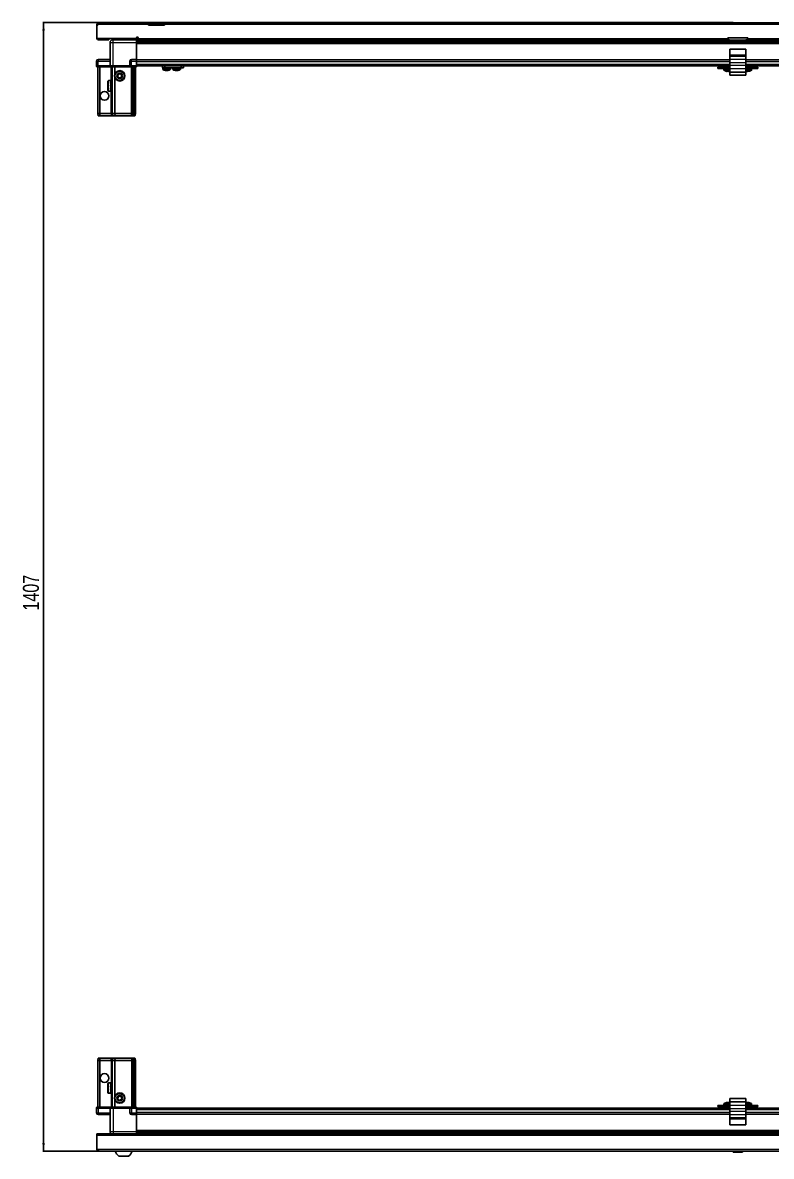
# Model space of a CAD drawing. Header units: millimetres. Extents: x 1132 to 6444, y -537 to 1934.
# Drawn here: x 1220 to 2154, y -537 to 877 of the extents above; entities that cross this region are included whole.
import ezdxf

# ---------------------------------------------------------------- set-up
doc = ezdxf.new("R2010")
doc.units = ezdxf.units.MM
doc.layers.add('FORMAT', color=7, linetype='Continuous')
doc.styles.add('SLDTEXTSTYLE0', font='TXT', dxfattribs={"width": 0.75})
doc.dimstyles.new('SLDDIMSTYLE0', dxfattribs={"dimtxt": 20, "dimasz": 10, "dimexe": 0, "dimexo": 0.0625, "dimgap": 5, "dimtad": 2, "dimdec": 1, "dimrnd": 1e-09, "dimzin": 12, "dimdsep": 46, "dimtxsty": 'SLDTEXTSTYLE0', "dimsah": 1, "dimcen": 0.09, "dimadec": 0, "dimazin": 3, "dimtfac": 1, "dimtofl": 0, "dimtmove": 0, "dimatfit": 3, "dimfxl": 0, "dimfrac": 2, "dimtolj": 1, "dimtzin": 12, "dimarcsym": 0})

# ---------------------------------------------------------------- blocks, each defined once
blk = doc.blocks.new('_D_9')
at = {"layer": 'FORMAT'}
for p, q in [((2106.7, 877), (1245.5, 877)), ((1246.5, 877), (1246.5, -530)), ((1315.1, -530), (1245.5, -530))]:
    blk.add_line(p, q, dxfattribs=at)
for points in [[(1246.5, 877), (1244.9, 867), (1248, 867)], [(1246.5, -530), (1248, -520), (1244.9, -520)]]:
    blk.add_solid(points, dxfattribs=at)
at = {"layer": 'FORMAT', "insert": (1220.7, 143.9), "char_height": 20, "attachment_point": 1, "rotation": 90, "style": 'SLDTEXTSTYLE0'}
blk.add_mtext('1407', dxfattribs=at)

msp = doc.modelspace()

# ---------------------------------------------------------------- linework, layer by layer
at = {"color": 7, "linetype": 'Continuous', "lineweight": 25}
for p, q in [((1314.59, 876.68), (1377.49, 876.68)), ((1377.49, 874.58), (1377.49, 876.68)), ((1377.49, 876.68), (1387.49, 876.68)), ((1387.49, 876.68), (1397.49, 876.68)), ((1397.49, 876.68), (1397.49, 874.58)), ((1397.49, 876.68), (2827.49, 876.68)), ((2106.7, 876.98), (2106.7, 876.68)), ((2106.7, 876.98), (2118.27, 876.98)), ((2118.27, 876.68), (2118.27, 876.98)), ((1313.99, 874.58), (1312.99, 874.58)), ((1312.99, 874.58), (1312.99, 873.68)), ((1312.99, 873.68), (1312.99, 857.18)), ((1313.99, 873.68), (1312.99, 873.68)), ((1313.99, 874.58), (1313.99, 873.68)), ((1387.49, 875.18), (1377.49, 875.18)), ((1377.49, 873.68), (1377.49, 874.58)), ((1397.49, 873.68), (1377.49, 873.68)), ((1397.49, 875.18), (1387.49, 875.18)), ((1397.49, 873.68), (1397.49, 874.58)), ((1312.99, 857.18), (1362.49, 857.18)), ((1315.09, 855.68), (1325.99, 855.68)), ((1327.99, 855.68), (1325.99, 855.68)), ((1327.99, 857.18), (1327.99, 855.68)), ((1329.49, 823.18), (1329.49, 852.18)), ((1333.24, 857.18), (1333.24, 855.68)), ((1362.49, 855.68), (1333.49, 855.68)), ((1359.74, 855.68), (1359.74, 857.18)), ((1362.49, 857.18), (1362.49, 858.03)), ((1362.49, 857.18), (1362.49, 855.68)), ((1362.49, 855.03), (1386.37, 855.03)), ((2862.49, 853.24), (1362.49, 853.24)), ((2862.49, 853.2), (1362.49, 853.2)), ((1362.49, 852.18), (1362.49, 831.18)), ((1364.49, 858.03), (1364.49, 857.28)), ((1364.49, 855.18), (1364.49, 857.28)), ((1364.49, 855.18), (2099.99, 855.18)), ((1380.99, 855.18), (1380.99, 855.03)), ((1381.15, 855.18), (1381.15, 855.03)), ((1381.36, 855.18), (1381.36, 855.03)), ((1381.91, 855.18), (1381.91, 855.03)), ((1382.32, 855.18), (1382.32, 855.03)), ((1383.21, 855.18), (1383.21, 855.03)), ((1383.79, 855.18), (1383.79, 855.03)), ((1384.93, 855.18), (1384.93, 855.03)), ((1385.63, 855.18), (1385.63, 855.03)), ((1386.37, 855.03), (1386.91, 855.03)), ((1386.91, 855.18), (1386.91, 855.03)), ((1386.91, 855.03), (1387.64, 855.03)), ((1386.91, 855.03), (1386.91, 855.03)), ((1387.09, 855.18), (1387.09, 855.03)), ((1387.59, 855.18), (1387.59, 855.03)), ((1387.64, 855.18), (1387.64, 855.03)), ((1387.64, 855.03), (1388.61, 855.03)), ((1387.64, 855.03), (1387.64, 855.03)), ((1388.61, 855.03), (2836.37, 855.03)), ((1388.93, 855.18), (1388.93, 855.03)), ((1388.95, 855.18), (1388.95, 855.03)), ((1389.64, 855.18), (1389.64, 855.03)), ((1390.82, 855.18), (1390.82, 855.03)), ((1391.43, 855.18), (1391.43, 855.03)), ((1392.38, 855.18), (1392.38, 855.03)), ((1392.84, 855.18), (1392.84, 855.03)), ((1393.47, 855.18), (1393.47, 855.03)), ((1393.72, 855.18), (1393.72, 855.03)), ((1393.96, 855.18), (1393.96, 855.03)), ((1393.99, 855.18), (1393.99, 855.03)), ((2124.99, 858.18), (2099.99, 858.18)), ((2099.99, 858.18), (2099.99, 857.28)), ((2099.99, 857.28), (2099.99, 855.18)), ((2121.99, 855.18), (2102.99, 855.18)), ((2124.99, 857.28), (2124.99, 858.18)), ((2124.99, 855.18), (2124.99, 857.28)), ((2124.99, 855.18), (2860.49, 855.18)), ((2122.49, 844.13), (2102.49, 844.13)), ((2102.49, 844.13), (2102.49, 836.4)), ((2102.49, 836.4), (2102.49, 834.96)), ((2102.49, 834.96), (2102.49, 831.19)), ((2122.49, 844.13), (2122.49, 836.4)), ((2122.49, 836.4), (2122.49, 834.96)), ((2122.49, 834.96), (2122.49, 831.19)), ((1312.49, 823.18), (1312.49, 829.18)), ((1312.49, 823.18), (1312.49, 822.85)), ((1314.49, 823.18), (1312.49, 823.18)), ((1312.49, 823.18), (1312.49, 822.85)), ((1312.49, 823.18), (1312.49, 823.18)), ((1312.49, 822.85), (1312.99, 821.98)), ((1312.49, 822.85), (1312.99, 821.98)), ((1312.99, 821.98), (1314.49, 821.98)), ((1313.99, 763.68), (1313.99, 821.98)), ((1329.49, 831.18), (1314.49, 831.18)), ((1314.49, 823.18), (1329.29, 823.18)), ((1329.29, 821.98), (1314.49, 821.98)), ((1316.49, 763.68), (1316.49, 821.98)), ((1329.29, 823.18), (1329.49, 823.18)), ((1329.49, 821.98), (1329.29, 821.98)), ((1329.49, 823.18), (1329.49, 821.98)), ((1329.49, 823.18), (1333.49, 823.18)), ((1333.49, 821.98), (1329.49, 821.98)), ((1331.99, 763.68), (1331.99, 821.98)), ((1333.49, 823.18), (1353.79, 823.18)), ((1353.79, 821.98), (1333.49, 821.98)), ((1335.49, 813.18), (1335.49, 821.98)), ((1353.79, 823.18), (1353.99, 823.18)), ((1353.99, 821.98), (1353.79, 821.98)), ((1353.99, 823.18), (1353.99, 829.18)), ((1353.99, 823.18), (1353.99, 821.98)), ((1355.99, 823.18), (1353.99, 823.18)), ((1353.99, 823.18), (1355.99, 823.18)), ((1353.99, 821.98), (1354.67, 821.98)), ((1362.49, 821.98), (1354.67, 821.98)), ((1362.49, 831.18), (1355.99, 831.18)), ((1355.99, 823.18), (1362.49, 823.18)), ((1355.99, 822.85), (1362.49, 822.85)), ((1356.99, 763.68), (1356.99, 821.98)), ((1357.99, 763.68), (1357.99, 821.98)), ((1359.49, 763.68), (1359.49, 821.98)), ((1360.99, 763.68), (1360.99, 821.98)), ((1362.49, 829.18), (1362.49, 831.18)), ((1362.49, 830.53), (2102.49, 830.53)), ((1362.49, 823.18), (1362.49, 829.18)), ((1362.49, 823.33), (2102.49, 823.33)), ((1362.49, 823.18), (1362.49, 822.85)), ((1362.49, 822.85), (1362.49, 821.98)), ((1394.94, 820.83), (1394.94, 823.33)), ((1397.94, 820.83), (1394.94, 820.83)), ((1395.29, 820.83), (1395.29, 818.92)), ((1397.94, 823.33), (1397.94, 820.83)), ((1418.14, 820.83), (1397.94, 820.83)), ((1404.79, 818.92), (1404.79, 820.83)), ((1407.74, 820.83), (1407.74, 818.92)), ((1407.79, 820.83), (1407.79, 818.92)), ((1417.29, 818.92), (1417.29, 820.83)), ((1418.14, 820.83), (1418.14, 823.33)), ((1421.14, 820.83), (1418.14, 820.83)), ((1421.14, 823.33), (1421.14, 820.83)), ((2087.49, 819.83), (2087.49, 821.33)), ((2087.49, 821.33), (2089.49, 821.33)), ((2089.49, 821.33), (2089.49, 819.83)), ((2089.49, 821.33), (2100.74, 821.33)), ((2097.49, 823.33), (2097.49, 821.33)), ((2100.74, 819.83), (2100.74, 821.33)), ((2100.74, 821.33), (2102.49, 821.33)), ((2102.49, 831.19), (2102.49, 826.86)), ((2102.49, 826.86), (2102.49, 823.64)), ((2102.49, 823.64), (2102.49, 819.31)), ((2122.49, 831.19), (2122.49, 826.86)), ((2122.49, 830.53), (2862.49, 830.53)), ((2122.49, 826.86), (2122.49, 823.64)), ((2122.49, 823.64), (2122.49, 819.31)), ((2122.49, 823.33), (2862.49, 823.33)), ((2122.49, 821.33), (2124.24, 821.33)), ((2124.24, 821.33), (2124.24, 819.83)), ((2124.24, 821.33), (2135.49, 821.33)), ((2127.49, 821.33), (2127.49, 823.33)), ((2135.49, 819.83), (2135.49, 821.33)), ((2135.49, 821.33), (2137.49, 821.33)), ((2137.49, 821.33), (2137.49, 819.83)), ((1335.49, 763.68), (1335.49, 808.18)), ((2089.49, 819.83), (2087.49, 819.83)), ((2089.49, 819.83), (2100.74, 819.83)), ((2095.24, 819.83), (2095.24, 817.92)), ((2102.49, 819.83), (2100.74, 819.83)), ((2102.49, 819.31), (2102.49, 815.33)), ((2122.49, 815.33), (2102.49, 815.33)), ((2102.49, 815.33), (2102.49, 811.33)), ((2122.49, 811.33), (2102.49, 811.33)), ((2124.24, 819.83), (2122.49, 819.83)), ((2122.49, 819.31), (2122.49, 815.33)), ((2122.49, 816.53), (2122.74, 816.45)), ((2122.49, 815.33), (2122.49, 811.33)), ((2124.24, 819.83), (2135.49, 819.83)), ((2129.74, 817.92), (2129.74, 819.83)), ((2137.49, 819.83), (2135.49, 819.83)), ((1326.79, 792.48), (1326.79, 803.88)), ((1330.49, 804.68), (1327.59, 804.68)), ((1327.59, 791.68), (1330.49, 791.68)), ((1329.99, 804.59), (1330.49, 804.59)), ((1329.99, 804.59), (1329.99, 804.42)), ((1329.99, 804.42), (1330.49, 804.42)), ((1329.99, 803.93), (1330.49, 803.93)), ((1329.99, 803.93), (1329.99, 803.55)), ((1329.99, 803.55), (1330.49, 803.55)), ((1329.99, 802.72), (1330.49, 802.72)), ((1329.99, 802.72), (1329.99, 802.16)), ((1329.99, 802.16), (1330.49, 802.16)), ((1329.99, 801.06), (1330.49, 801.06)), ((1329.99, 801.06), (1329.99, 800.38)), ((1329.99, 800.38), (1330.49, 800.38)), ((1329.99, 799.11), (1330.49, 799.11)), ((1329.99, 799.11), (1329.99, 798.38)), ((1329.99, 798.81), (1330.49, 798.81)), ((1329.99, 798.38), (1330.49, 798.38)), ((1329.99, 797.08), (1330.49, 797.08)), ((1329.99, 797.08), (1329.99, 796.36)), ((1329.99, 796.95), (1330.49, 796.95)), ((1329.99, 796.36), (1330.49, 796.36)), ((1329.99, 795.15), (1330.49, 795.15)), ((1329.99, 795.15), (1329.99, 794.52)), ((1329.99, 794.52), (1330.49, 794.52)), ((1329.99, 793.52), (1330.49, 793.52)), ((1329.99, 793.52), (1329.99, 793.04)), ((1329.99, 793.04), (1330.49, 793.04)), ((1329.99, 792.35), (1330.49, 792.35)), ((1329.99, 792.35), (1329.99, 792.06)), ((1329.99, 792.06), (1330.49, 792.06)), ((1329.99, 791.75), (1330.49, 791.75)), ((1329.99, 791.75), (1329.99, 791.68)), ((1329.99, 791.68), (1330.49, 791.68)), ((1330.49, 804.59), (1330.49, 804.68)), ((1330.49, 804.42), (1330.49, 804.59)), ((1330.49, 803.93), (1330.49, 804.42)), ((1330.49, 803.55), (1330.49, 803.93)), ((1330.49, 802.72), (1330.49, 803.55)), ((1330.49, 802.16), (1330.49, 802.72)), ((1330.59, 802.58), (1330.49, 802.58)), ((1330.49, 801.06), (1330.49, 802.16)), ((1330.49, 800.38), (1330.49, 801.06)), ((1330.49, 799.11), (1330.49, 800.38)), ((1330.49, 798.81), (1330.49, 799.11)), ((1330.49, 797.08), (1330.49, 798.38)), ((1330.49, 796.36), (1330.49, 796.95)), ((1330.49, 795.15), (1330.49, 796.36)), ((1330.49, 794.52), (1330.49, 795.15)), ((1330.49, 793.52), (1330.49, 794.52)), ((1330.49, 793.78), (1330.59, 793.78)), ((1330.49, 793.04), (1330.49, 793.52)), ((1330.49, 792.35), (1330.49, 793.04)), ((1330.49, 792.06), (1330.49, 792.35)), ((1330.49, 791.75), (1330.49, 792.06)), ((1330.49, 791.68), (1330.49, 791.75)), ((1330.49, 791.68), (1330.49, 791.68)), ((1330.59, 801.07), (1330.59, 802.58)), ((1330.59, 793.78), (1330.59, 801.07)), ((1331.47, 801.49), (1330.99, 802.18)), ((1330.99, 794.18), (1330.99, 802.18)), ((1330.99, 794.18), (1331.47, 794.87)), ((1331.96, 802.18), (1331.47, 801.49)), ((1331.47, 794.87), (1331.47, 801.49)), ((1331.47, 794.87), (1331.96, 794.18)), ((1331.99, 802.18), (1331.96, 802.18)), ((1331.96, 794.18), (1331.96, 802.18)), ((1331.96, 794.18), (1331.99, 794.18)), ((1316.49, 763.68), (1313.99, 763.68)), ((1313.99, 763.68), (1314.79, 760.68)), ((1330.99, 763.68), (1316.49, 763.68)), ((1316.49, 763.68), (1316.64, 760.68)), ((1331.99, 763.68), (1330.99, 763.68)), ((1335.49, 763.68), (1331.99, 763.68)), ((1331.99, 763.68), (1332.79, 760.68)), ((1355.99, 763.68), (1335.49, 763.68)), ((1335.82, 760.68), (1335.49, 763.68)), ((1356.99, 763.68), (1355.99, 763.68)), ((1357.99, 763.68), (1356.99, 763.68)), ((1357.79, 760.68), (1356.99, 763.68)), ((1359.49, 763.68), (1357.99, 763.68)), ((1358.53, 760.68), (1357.99, 763.68)), ((1359.03, 760.68), (1359.49, 763.68)), ((1360.99, 763.68), (1359.49, 763.68)), ((1360.18, 760.68), (1360.99, 763.68)), ((1314.79, 760.68), (1316.64, 760.68)), ((1316.64, 760.68), (1330.99, 760.68)), ((1330.99, 760.68), (1332.79, 760.68)), ((1332.79, 760.68), (1335.82, 760.68)), ((1335.82, 760.68), (1355.99, 760.68)), ((1355.99, 760.68), (1357.79, 760.68)), ((1357.79, 760.68), (1358.53, 760.68)), ((1358.53, 760.68), (1359.03, 760.68)), ((1359.03, 760.68), (1360.18, 760.68)), ((1313.99, -417.02), (1314.79, -414.02)), ((1316.49, -417.02), (1313.99, -417.02)), ((1313.99, -417.02), (1313.99, -475.32)), ((1314.79, -414.02), (1316.64, -414.02)), ((1316.49, -417.02), (1316.64, -414.02)), ((1330.99, -417.02), (1316.49, -417.02)), ((1316.49, -417.02), (1316.49, -475.32)), ((1316.64, -414.02), (1330.99, -414.02)), ((1330.99, -414.02), (1332.79, -414.02)), ((1331.99, -417.02), (1330.99, -417.02)), ((1331.99, -417.02), (1332.79, -414.02)), ((1331.99, -417.02), (1331.99, -475.32)), ((1335.49, -417.02), (1331.99, -417.02)), ((1332.79, -414.02), (1335.82, -414.02)), ((1335.82, -414.02), (1335.49, -417.02)), ((1355.99, -417.02), (1335.49, -417.02)), ((1335.49, -417.02), (1335.49, -461.52)), ((1335.82, -414.02), (1355.99, -414.02)), ((1355.99, -414.02), (1357.79, -414.02)), ((1356.99, -417.02), (1355.99, -417.02)), ((1357.79, -414.02), (1356.99, -417.02)), ((1356.99, -417.02), (1356.99, -475.32)), ((1357.99, -417.02), (1356.99, -417.02)), ((1357.79, -414.02), (1358.53, -414.02)), ((1358.53, -414.02), (1357.99, -417.02)), ((1357.99, -417.02), (1357.99, -475.32)), ((1359.49, -417.02), (1357.99, -417.02)), ((1358.53, -414.02), (1359.03, -414.02)), ((1359.03, -414.02), (1359.49, -417.02)), ((1359.03, -414.02), (1360.18, -414.02)), ((1359.49, -417.02), (1359.49, -475.32)), ((1360.99, -417.02), (1359.49, -417.02)), ((1360.18, -414.02), (1360.99, -417.02)), ((1360.99, -417.02), (1360.99, -475.32)), ((1326.79, -457.22), (1326.79, -445.82)), ((1329.99, -445.02), (1327.59, -445.02)), ((1329.99, -445.02), (1329.99, -445.03)), ((1329.99, -445.03), (1330.49, -445.03)), ((1329.99, -445.21), (1330.49, -445.21)), ((1329.99, -445.21), (1329.99, -445.43)), ((1329.99, -445.43), (1330.49, -445.43)), ((1329.99, -446.01), (1330.49, -446.01)), ((1329.99, -446.01), (1329.99, -446.43)), ((1329.99, -446.43), (1330.49, -446.43)), ((1329.99, -447.34), (1330.49, -447.34)), ((1329.99, -447.34), (1329.99, -447.93)), ((1329.99, -447.93), (1330.49, -447.93)), ((1329.99, -449.09), (1330.49, -449.09)), ((1329.99, -449.09), (1329.99, -449.79)), ((1329.99, -449.79), (1330.49, -449.79)), ((1329.99, -451.07), (1330.49, -451.07)), ((1329.99, -451.07), (1329.99, -451.81)), ((1329.99, -451.21), (1330.49, -451.21)), ((1329.99, -451.71), (1330.49, -451.71)), ((1329.99, -451.81), (1330.49, -451.81)), ((1330.49, -445.21), (1330.49, -445.03)), ((1330.49, -445.43), (1330.49, -445.21)), ((1330.49, -446.01), (1330.49, -445.43)), ((1330.49, -446.43), (1330.49, -446.01)), ((1330.49, -447.34), (1330.49, -446.43)), ((1330.59, -447.12), (1330.49, -447.12)), ((1330.49, -447.93), (1330.49, -447.34)), ((1330.49, -449.09), (1330.49, -447.93)), ((1330.49, -449.79), (1330.49, -449.09)), ((1330.49, -451.07), (1330.49, -449.79)), ((1330.49, -451.21), (1330.49, -451.07)), ((1330.49, -451.81), (1330.49, -451.71)), ((1330.49, -453.09), (1330.49, -451.81)), ((1330.59, -455.92), (1330.59, -447.12)), ((1331.47, -448.21), (1330.99, -447.52)), ((1330.99, -455.52), (1330.99, -447.52)), ((1331.96, -447.52), (1331.47, -448.21)), ((1331.47, -454.83), (1331.47, -448.21)), ((1331.99, -447.52), (1331.96, -447.52)), ((1331.96, -455.52), (1331.96, -447.52)), ((1327.59, -458.02), (1329.99, -458.02)), ((1329.99, -453.09), (1330.49, -453.09)), ((1329.99, -453.09), (1329.99, -453.8)), ((1329.99, -453.8), (1330.49, -453.8)), ((1329.99, -454.97), (1330.49, -454.97)), ((1329.99, -454.97), (1329.99, -455.57)), ((1329.99, -455.57), (1330.49, -455.57)), ((1329.99, -456.5), (1330.49, -456.5)), ((1329.99, -456.5), (1329.99, -456.94)), ((1329.99, -456.94), (1330.49, -456.94)), ((1329.99, -457.55), (1330.49, -457.55)), ((1329.99, -457.55), (1329.99, -457.78)), ((1329.99, -457.78), (1330.49, -457.78)), ((1329.99, -458), (1330.49, -458)), ((1329.99, -458), (1329.99, -458.02)), ((1329.99, -458.01), (1330.49, -458.01)), ((1330.49, -453.8), (1330.49, -453.09)), ((1330.49, -454.97), (1330.49, -453.8)), ((1330.49, -455.57), (1330.49, -454.97)), ((1330.49, -456.5), (1330.49, -455.57)), ((1330.49, -455.92), (1330.59, -455.92)), ((1330.49, -456.94), (1330.49, -456.5)), ((1330.49, -457.55), (1330.49, -456.94)), ((1330.49, -457.78), (1330.49, -457.55)), ((1330.49, -458), (1330.49, -457.78)), ((1330.49, -458.01), (1330.49, -458)), ((1330.99, -455.52), (1331.47, -454.83)), ((1331.47, -454.83), (1331.96, -455.52)), ((1331.96, -455.52), (1331.99, -455.52)), ((2102.49, -464.67), (2122.49, -464.67)), ((2102.49, -468.67), (2102.49, -464.67)), ((2122.49, -468.67), (2122.49, -464.67)), ((1312.99, -475.32), (1312.49, -476.19)), ((1312.49, -476.52), (1312.49, -476.19)), ((1312.49, -476.52), (1314.49, -476.52)), ((1312.49, -476.52), (1312.49, -482.52)), ((1314.49, -475.32), (1312.99, -475.32)), ((1314.49, -475.32), (1329.29, -475.32)), ((1329.29, -476.52), (1314.49, -476.52)), ((1314.49, -476.52), (1329.29, -476.52)), ((1329.29, -475.32), (1329.49, -475.32)), ((1329.49, -476.52), (1329.29, -476.52)), ((1329.49, -476.52), (1329.49, -475.32)), ((1329.49, -475.32), (1333.49, -475.32)), ((1333.49, -476.52), (1329.49, -476.52)), ((1329.49, -476.52), (1329.49, -505.52)), ((1333.49, -475.32), (1353.79, -475.32)), ((1353.79, -476.52), (1333.49, -476.52)), ((1335.49, -466.52), (1335.49, -475.32)), ((1353.79, -475.32), (1353.99, -475.32)), ((1353.99, -476.52), (1353.79, -476.52)), ((1353.99, -476.52), (1353.99, -475.32)), ((1354.67, -475.32), (1353.99, -475.32)), ((1353.99, -476.52), (1355.99, -476.52)), ((1353.99, -476.52), (1353.99, -482.52)), ((1354.67, -475.32), (1362.49, -475.32)), ((1362.49, -476.19), (1355.99, -476.19)), ((1362.49, -476.52), (1355.99, -476.52)), ((1355.99, -476.52), (1362.49, -476.52)), ((1362.49, -475.32), (1362.49, -476.19)), ((1362.49, -476.19), (1362.49, -476.19)), ((1362.49, -476.52), (1362.49, -476.19)), ((1362.49, -476.52), (1362.49, -476.52)), ((1362.49, -476.52), (1362.49, -482.52)), ((2102.49, -476.67), (1362.49, -476.67)), ((2087.49, -474.67), (2087.49, -473.17)), ((2087.49, -473.17), (2089.49, -473.17)), ((2089.49, -474.67), (2087.49, -474.67)), ((2089.49, -473.17), (2089.49, -474.67)), ((2100.74, -473.17), (2089.49, -473.17)), ((2100.74, -474.67), (2089.49, -474.67)), ((2095.24, -471.26), (2095.24, -473.17)), ((2097.49, -474.67), (2097.49, -476.67)), ((2100.74, -474.67), (2100.74, -473.17)), ((2100.74, -473.17), (2102.49, -473.17)), ((2102.49, -474.67), (2100.74, -474.67)), ((2101.16, -469.68), (2101.16, -469.69)), ((2102.49, -468.67), (2122.49, -468.67)), ((2102.49, -472.65), (2102.49, -468.67)), ((2102.49, -476.98), (2102.49, -472.65)), ((2102.49, -480.2), (2102.49, -476.98)), ((2102.49, -484.53), (2102.49, -480.2)), ((2122.49, -472.65), (2122.49, -468.67)), ((2122.49, -476.98), (2122.49, -472.65)), ((2122.49, -473.17), (2124.24, -473.17)), ((2124.24, -474.67), (2122.49, -474.67)), ((2862.49, -476.67), (2122.49, -476.67)), ((2122.49, -480.2), (2122.49, -476.98)), ((2122.49, -484.53), (2122.49, -480.2)), ((2124.24, -473.17), (2124.24, -474.67)), ((2135.49, -473.17), (2124.24, -473.17)), ((2135.49, -474.67), (2124.24, -474.67)), ((2126.16, -469.68), (2126.16, -469.69)), ((2127.49, -476.67), (2127.49, -474.67)), ((2129.74, -473.17), (2129.74, -471.26)), ((2135.49, -474.67), (2135.49, -473.17)), ((2135.49, -473.17), (2137.49, -473.17)), ((2137.49, -474.67), (2135.49, -474.67)), ((2137.49, -473.17), (2137.49, -474.67)), ((1329.49, -484.52), (1314.49, -484.52)), ((1362.49, -484.52), (1355.99, -484.52)), ((1362.49, -482.52), (1362.49, -484.52)), ((2102.49, -483.87), (1362.49, -483.87)), ((1362.49, -505.52), (1362.49, -484.52)), ((2102.49, -488.3), (2102.49, -484.53)), ((2102.49, -489.74), (2102.49, -488.3)), ((2102.49, -497.47), (2102.49, -489.74)), ((2862.49, -483.87), (2122.49, -483.87)), ((2122.49, -488.3), (2122.49, -484.53)), ((2122.49, -489.74), (2122.49, -488.3)), ((2122.49, -497.47), (2122.49, -489.74)), ((1312.99, -510.62), (1312.99, -508.52)), ((1312.99, -508.52), (2911.99, -508.52)), ((1327.99, -508.42), (1315.09, -508.42)), ((1327.99, -508.42), (1327.99, -508.52)), ((1362.49, -506.54), (2862.49, -506.54)), ((1362.49, -506.58), (2862.49, -506.58)), ((1386.37, -508.37), (1362.49, -508.37)), ((1380.99, -508.52), (1380.99, -508.37)), ((1381.03, -508.52), (1381.03, -508.37)), ((1381.3, -508.52), (1381.3, -508.37)), ((1381.56, -508.52), (1381.56, -508.37)), ((1382.21, -508.52), (1382.21, -508.37)), ((1382.67, -508.52), (1382.67, -508.37)), ((1383.64, -508.52), (1383.64, -508.37)), ((1384.26, -508.52), (1384.26, -508.37)), ((1385.45, -508.52), (1385.45, -508.37)), ((1386.11, -508.52), (1386.11, -508.37)), ((1386.16, -508.52), (1386.16, -508.37)), ((1387.45, -508.37), (1386.37, -508.37)), ((1388.19, -508.37), (1387.45, -508.37)), ((1387.45, -508.52), (1387.45, -508.37)), ((1387.45, -508.37), (1387.45, -508.37)), ((1387.47, -508.52), (1387.47, -508.37)), ((1387.96, -508.52), (1387.96, -508.37)), ((1388.19, -508.52), (1388.19, -508.37)), ((1388.61, -508.37), (1388.19, -508.37)), ((1388.19, -508.37), (1388.19, -508.37)), ((2836.37, -508.37), (1388.61, -508.37)), ((1389.46, -508.52), (1389.46, -508.37)), ((1390.15, -508.52), (1390.15, -508.37)), ((1391.28, -508.52), (1391.28, -508.37)), ((1391.86, -508.52), (1391.86, -508.37)), ((1392.73, -508.52), (1392.73, -508.37)), ((1393.13, -508.52), (1393.13, -508.37)), ((1393.66, -508.52), (1393.66, -508.37)), ((1393.85, -508.52), (1393.85, -508.37)), ((1393.99, -508.52), (1393.99, -508.37)), ((2102.49, -497.47), (2122.49, -497.47)), ((1312.99, -527.92), (1312.99, -510.62)), ((1315.09, -527.92), (1312.99, -527.92)), ((1315.09, -527.92), (1315.09, -530.02)), ((2909.89, -530.02), (1315.09, -530.02)), ((1340.49, -536.62), (1352.49, -536.62)), ((2107.69, -530.02), (2106.7, -531.01)), ((2106.7, -531.01), (2106.7, -531.52)), ((2118.27, -531.01), (2106.7, -531.01)), ((2118.27, -531.52), (2106.7, -531.52)), ((2118.27, -531.01), (2117.29, -530.02)), ((2118.27, -531.52), (2118.27, -531.01))]:
    msp.add_line(p, q, dxfattribs=at)
at = {"color": 8, "linetype": 'Continuous', "lineweight": 18}
for p, q in [((1387.49, 875.18), (1387.49, 876.68)), ((1377.49, 874.58), (1313.99, 874.58)), ((2827.49, 874.58), (1397.49, 874.58)), ((1315.09, 857.18), (1315.09, 855.68)), ((1325.99, 855.68), (1325.99, 857.18)), ((1333.49, 852.18), (1362.49, 852.18)), ((1333.49, 823.18), (1333.49, 852.18)), ((1362.49, 855.68), (1364.49, 855.68)), ((2862.49, 854.44), (1362.49, 854.44)), ((1362.49, 852), (2862.49, 852)), ((2862.49, 850.58), (1362.49, 850.58)), ((1364.49, 857.28), (2099.99, 857.28)), ((2099.99, 855.68), (2101.33, 855.68)), ((2123.65, 855.68), (2124.99, 855.68)), ((2124.99, 857.28), (2860.49, 857.28)), ((2122.49, 836.4), (2102.49, 836.4)), ((2122.49, 834.96), (2102.49, 834.96)), ((1312.49, 829.18), (1314.49, 829.18)), ((1314.49, 831.18), (1314.49, 829.18)), ((1314.49, 829.18), (1329.49, 829.18)), ((1314.49, 823.18), (1314.49, 829.18)), ((1314.49, 823.18), (1314.49, 821.98)), ((1329.29, 821.98), (1329.29, 823.18)), ((1330.99, 802.18), (1330.99, 821.98)), ((1333.49, 823.18), (1333.49, 821.98)), ((1353.79, 821.98), (1353.79, 823.18)), ((1353.99, 829.18), (1355.99, 829.18)), ((1355.99, 829.18), (1355.99, 831.18)), ((1355.99, 829.18), (1362.49, 829.18)), ((1355.99, 823.18), (1355.99, 829.18)), ((1355.99, 823.18), (1355.99, 822.85)), ((1355.99, 763.68), (1355.99, 821.98)), ((1362.49, 831.18), (2102.49, 831.18)), ((1362.49, 828.53), (2102.49, 828.53)), ((1362.49, 825.33), (2102.49, 825.33)), ((2122.49, 831.19), (2102.49, 831.19)), ((2122.49, 826.86), (2102.49, 826.86)), ((2122.49, 823.64), (2102.49, 823.64)), ((2122.49, 831.18), (2862.49, 831.18)), ((2122.49, 828.53), (2862.49, 828.53)), ((2122.49, 825.33), (2862.49, 825.33)), ((1404.79, 818.92), (1395.29, 818.92)), ((1404.59, 818.55), (1395.48, 818.55)), ((1407.79, 818.92), (1407.74, 818.92)), ((1417.29, 818.92), (1407.79, 818.92)), ((1407.98, 818.55), (1407.93, 818.55)), ((1417.09, 818.55), (1407.98, 818.55)), ((2102.49, 817.92), (2095.24, 817.92)), ((2102.49, 817.55), (2095.43, 817.55)), ((2122.49, 819.31), (2102.49, 819.31)), ((2129.74, 817.92), (2122.49, 817.92)), ((2129.54, 817.55), (2122.49, 817.55)), ((1327.59, 791.68), (1327.59, 804.68)), ((1330.99, 763.68), (1330.99, 794.18)), ((1330.99, 763.68), (1330.99, 760.68)), ((1355.99, 760.68), (1355.99, 763.68)), ((1330.99, -417.02), (1330.99, -414.02)), ((1330.99, -417.02), (1330.99, -447.52)), ((1355.99, -414.02), (1355.99, -417.02)), ((1355.99, -417.02), (1355.99, -475.32)), ((1327.59, -458.02), (1327.59, -445.02)), ((1330.99, -455.52), (1330.99, -475.32)), ((1314.49, -476.52), (1314.49, -475.32)), ((1314.49, -476.52), (1314.49, -482.52)), ((1329.29, -476.52), (1329.29, -475.32)), ((1333.49, -476.52), (1333.49, -475.32)), ((1333.49, -476.52), (1333.49, -505.52)), ((1353.79, -476.52), (1353.79, -475.32)), ((1355.99, -476.52), (1355.99, -476.19)), ((1355.99, -476.52), (1355.99, -482.52)), ((1362.49, -476.52), (1362.49, -476.19)), ((2102.49, -478.67), (1362.49, -478.67)), ((2095.24, -471.26), (2099.99, -471.26)), ((2095.43, -470.89), (2099.99, -470.89)), ((2099.99, -470.89), (2102.49, -470.89)), ((2099.99, -471.26), (2102.49, -471.26)), ((2102.49, -472.65), (2122.49, -472.65)), ((2102.49, -476.98), (2122.49, -476.98)), ((2102.49, -480.2), (2122.49, -480.2)), ((2122.49, -470.89), (2124.99, -470.89)), ((2122.49, -471.26), (2124.99, -471.26)), ((2862.49, -478.67), (2122.49, -478.67)), ((2124.99, -470.89), (2129.54, -470.89)), ((2124.99, -471.26), (2129.74, -471.26)), ((1312.49, -482.52), (1314.49, -482.52)), ((1314.49, -482.52), (1329.49, -482.52)), ((1314.49, -484.52), (1314.49, -482.52)), ((1353.99, -482.52), (1355.99, -482.52)), ((1355.99, -482.52), (1362.49, -482.52)), ((1355.99, -482.52), (1355.99, -484.52)), ((2102.49, -481.87), (1362.49, -481.87)), ((2102.49, -484.52), (1362.49, -484.52)), ((2102.49, -484.53), (2122.49, -484.53)), ((2102.49, -488.3), (2122.49, -488.3)), ((2102.49, -489.74), (2122.49, -489.74)), ((2862.49, -481.87), (2122.49, -481.87)), ((2862.49, -484.52), (2122.49, -484.52)), ((1315.09, -508.52), (1315.09, -508.42)), ((1333.49, -505.52), (1362.49, -505.52)), ((1362.49, -503.92), (2862.49, -503.92)), ((2862.49, -505.34), (1362.49, -505.34)), ((1362.49, -507.78), (2862.49, -507.78)), ((2911.99, -510.62), (1312.99, -510.62)), ((2909.89, -527.92), (1315.09, -527.92))]:
    msp.add_line(p, q, dxfattribs=at)
at = {"color": 7, "linetype": 'Continuous', "lineweight": 25, "flags": 128}
for points in [[(2102.49, -469.87), (2102.48, -469.87), (2102.17, -469.77)], [(2122.84, -469.77), (2122.52, -469.86), (2122.49, -469.87)], [(1315.09, -508.42), (1314.68, -508.46), (1314.45, -508.52)]]:
    msp.add_lwpolyline(points, dxfattribs=at)
at = {"color": 7, "linetype": 'Continuous', "lineweight": 25}
for centre, radius in [((1341.49, 810.68), 6.5), ((1341.49, 810.68), 3.46), ((1322.49, 785.68), 5.5), ((1322.49, -439.02), 5.5), ((1341.49, -464.02), 6.5), ((1341.49, -464.02), 3.46)]:
    msp.add_circle(centre, radius, dxfattribs=at)
at = {"color": 8, "linetype": 'Continuous', "lineweight": 18}
for centre in [(1341.49, 810.68), (1341.49, -464.02)]:
    msp.add_circle(centre, 5.7, dxfattribs=at)
at = {"color": 7, "linetype": 'Continuous', "lineweight": 25}
for centre, radius, start, end in [((1315.09, 857.78), 2.1, 196.60155, 270), ((1363.49, 858.03), 1, 0, 180), ((2102.99, 858.18), 3, 180, 270), ((2121.99, 858.18), 3, 270, 360), ((1314.49, 829.18), 2, 90, 180), ((1355.99, 829.18), 2, 90, 180), ((1341.49, 810.68), 2.5, 134.92207, 194.92207), ((1341.49, 810.68), 2.5, 194.92207, 254.92207), ((1341.49, 810.68), 2.5, 74.92207, 134.92207), ((1341.49, 810.68), 2.5, 254.92207, 314.92207), ((1341.49, 810.68), 2.5, 14.92207, 74.92207), ((1341.49, 810.68), 2.5, 314.92207, 14.92207), ((1395.74, 818.92), 0.45, 180, 235.28209), ((1400.04, 825.13), 8, 235.28209, 258.9392), ((1400.04, 825.13), 8, 281.00757, 304.71791), ((1404.34, 818.92), 0.45, 304.71791, 0), ((1408.19, 818.92), 0.45, 180, 235.28209), ((1408.24, 818.92), 0.45, 180, 235.28209), ((1412.49, 825.13), 8, 235.28209, 255.8287), ((1412.54, 825.13), 8, 235.28209, 259.06255), ((1412.54, 825.13), 8, 280.87532, 304.71791), ((1416.84, 818.92), 0.45, 304.71791, 0), ((2095.69, 817.92), 0.45, 180, 235.28209), ((2099.99, 824.13), 8, 235.28209, 259.10263), ((2099.99, 824.13), 8, 280.79755, 288.20996), ((2124.99, 824.13), 8, 286.33055, 304.71791), ((2129.29, 817.92), 0.45, 304.71791, 0), ((1327.59, 803.88), 0.8, 90, 180), ((1327.59, 792.48), 0.8, 180, 270), ((1330.99, 802.58), 0.4, 180, 270), ((1330.99, 793.78), 0.4, 90, 180), ((1327.59, -445.82), 0.8, 90, 180), ((1330.99, -447.12), 0.4, 180, 270), ((1327.59, -457.22), 0.8, 180, 270), ((1330.99, -455.92), 0.4, 90, 180), ((1341.49, -464.02), 2.5, 147.37605, 207.37605), ((1341.49, -464.02), 2.5, 207.37605, 267.37605), ((1341.49, -464.02), 2.5, 87.37605, 147.37605), ((1341.49, -464.02), 2.5, 267.37605, 327.37605), ((1341.49, -464.02), 2.5, 27.37605, 87.37605), ((1341.49, -464.02), 2.5, 327.37605, 27.37605), ((2095.69, -471.26), 0.45, 124.71791, 180), ((2099.99, -477.47), 8, 105.59831, 124.71791), ((2124.99, -477.47), 8, 55.28209, 74.20809), ((2129.29, -471.26), 0.45, 0, 55.28209), ((1314.49, -482.52), 2, 180, 270), ((1355.99, -482.52), 2, 180, 270), ((1315.09, -527.92), 2.1, 180, 270), ((1315.09, -527.92), 0.6, 180, 270), ((1347.51, -527), 11.91, 194.70035, 233.8734), ((1345.46, -527), 11.91, 306.1266, 345.29965)]:
    msp.add_arc(centre, radius, start, end, dxfattribs=at)
for centre, start_param, end_param in [((1355.99, 819.38), 0, 0.7227342), ((1355.99, -472.72), 2.4188584, 3.1415927)]:
    msp.add_ellipse(centre, major_axis=(0, 3.46), ratio=0.5773503, start_param=start_param, end_param=end_param, dxfattribs=at)
for points, knots in [([(1314.59, 876.59), (1314.51, 876.58), (1314.19, 876.53), (1313.7, 876.2), (1313.23, 875.65), (1313.02, 875.07), (1313, 874.71), (1312.99, 874.58)], [0, 0, 0, 0, 0.0892624, 0.3475085, 0.6057515, 0.8639944, 1, 1, 1, 1]), ([(1313.99, 874.58), (1314.03, 874.83), (1314.12, 875.33), (1314.26, 875.97), (1314.39, 876.43), (1314.5, 876.65), (1314.57, 876.67), (1314.59, 876.68)], [0, 0, 0, 0, 0.2302553, 0.4485219, 0.6667858, 0.8850496, 1, 1, 1, 1]), ([(1329.49, 852.18), (1329.54, 852.62), (1329.61, 853.3), (1330.04, 854.11), (1330.5, 854.67), (1331.06, 855.12), (1331.87, 855.56), (1332.55, 855.63), (1332.99, 855.68)], [0, 0, 0, 0, 0.2394568, 0.3683607, 0.5, 0.6316393, 0.7605432, 1, 1, 1, 1]), ([(1333.49, 855.68), (1333.42, 855.68), (1333.29, 855.68), (1333.13, 855.68), (1333.01, 855.68), (1333, 855.68), (1332.99, 855.68)], [0, 0, 0, 0, 0.2493943, 0.5003335, 0.7501667, 1, 1, 1, 1]), ([(1362.49, 852.18), (1362.49, 852.57), (1362.49, 853.36), (1362.49, 854.41), (1362.49, 855.2), (1362.49, 855.62), (1362.49, 855.66), (1362.49, 855.68)], [0, 0, 0, 0, 0.2146939, 0.4293877, 0.6440816, 0.8587754, 1, 1, 1, 1]), ([(1338.7, 811.43), (1339.07, 811.79), (1339.75, 812.48), (1340.43, 813.15), (1340.75, 813.47)], [0, 0, 0, 0, 0.5346859, 1, 1, 1, 1]), ([(1339.44, 808.64), (1339.36, 808.97), (1339.14, 809.77), (1338.89, 810.73), (1338.73, 811.31), (1338.7, 811.43)], [0, 0, 0, 0, 0.36290056, 0.86687533, 1, 1, 1, 1]), ([(1342.23, 807.89), (1341.73, 808.02), (1340.8, 808.28), (1339.88, 808.52), (1339.44, 808.64)], [0, 0, 0, 0, 0.5346859, 1, 1, 1, 1]), ([(1340.75, 813.47), (1341.24, 813.33), (1342.17, 813.08), (1343.1, 812.83), (1343.53, 812.72)], [0, 0, 0, 0, 0.5346859, 1, 1, 1, 1]), ([(1344.28, 809.93), (1343.91, 809.56), (1343.23, 808.88), (1342.55, 808.21), (1342.23, 807.89)], [0, 0, 0, 0, 0.5346859, 1, 1, 1, 1]), ([(1343.53, 812.72), (1343.56, 812.6), (1343.72, 812.02), (1343.98, 811.06), (1344.19, 810.26), (1344.28, 809.93)], [0, 0, 0, 0, 0.1331247, 0.6370994, 1, 1, 1, 1]), ([(1398.54, 817.28), (1398.54, 817.27), (1398.54, 817.27), (1398.4, 817.3), (1398.22, 817.35), (1398.07, 817.41), (1398, 817.44), (1397.99, 817.45), (1397.99, 817.45), (1398, 817.45), (1398.02, 817.45), (1398.09, 817.43), (1398.38, 817.37), (1398.76, 817.29), (1399.17, 817.26), (1399.45, 817.29), (1399.6, 817.36), (1399.71, 817.43), (1399.78, 817.45), (1399.8, 817.45), (1399.83, 817.45), (1399.85, 817.45), (1399.89, 817.45), (1399.99, 817.41), (1400.15, 817.34), (1400.37, 817.29), (1400.67, 817.27), (1401.01, 817.29), (1401.32, 817.34), (1401.56, 817.39), (1401.68, 817.41), (1401.76, 817.43), (1401.81, 817.44), (1401.85, 817.45), (1401.86, 817.45), (1401.87, 817.45), (1401.87, 817.45)], [0, 0, 0, 0, 0.02609806, 0.07983731, 0.13720457, 0.17835712, 0.1990393, 0.20333955, 0.20768945, 0.21072293, 0.21454384, 0.22147953, 0.24860164, 0.35577715, 0.40489702, 0.45442268, 0.54604997, 0.59140385, 0.59711865, 0.60132508, 0.60438175, 0.60744379, 0.6119905, 0.62422862, 0.67851933, 0.75975016, 0.80430476, 0.84902576, 0.92362505, 0.95135982, 0.96870753, 0.97999594, 0.99114211, 0.99547316, 0.99884503, 1, 1, 1, 1]), ([(1401.87, 817.45), (1401.88, 817.45), (1401.88, 817.45), (1401.89, 817.44), (1401.84, 817.41), (1401.7, 817.34), (1401.56, 817.29), (1401.51, 817.27), (1401.55, 817.28), (1401.57, 817.28)], [0, 0, 0, 0, 0.0151829, 0.0365363, 0.0956997, 0.3601423, 0.6752387, 0.8745348, 1, 1, 1, 1]), ([(1411.02, 817.28), (1411.03, 817.27), (1411.05, 817.27), (1410.91, 817.32), (1410.75, 817.38), (1410.63, 817.44), (1410.63, 817.45), (1410.63, 817.45), (1410.65, 817.45), (1410.67, 817.45), (1410.76, 817.43), (1411.1, 817.35), (1411.52, 817.28), (1411.96, 817.27), (1412.18, 817.3), (1412.35, 817.35), (1412.47, 817.41), (1412.55, 817.44), (1412.6, 817.45), (1412.62, 817.45), (1412.64, 817.45), (1412.67, 817.45), (1412.73, 817.43), (1412.86, 817.37), (1413.01, 817.29), (1413.32, 817.26), (1413.7, 817.29), (1414.09, 817.36), (1414.39, 817.43), (1414.5, 817.45), (1414.52, 817.45), (1414.53, 817.45), (1414.54, 817.45), (1414.54, 817.45), (1414.48, 817.41), (1414.3, 817.35), (1414.1, 817.29), (1414.06, 817.28), (1414.05, 817.27)], [0, 0, 0, 0, 0.0283629, 0.08068229, 0.1383562, 0.16729235, 0.17091751, 0.17379549, 0.1766977, 0.18004982, 0.18639917, 0.21307731, 0.31901904, 0.35398038, 0.39928328, 0.44764465, 0.48233679, 0.49977215, 0.50339732, 0.50706434, 0.5096216, 0.51284268, 0.51868955, 0.54155386, 0.63190424, 0.67331293, 0.71506372, 0.79230674, 0.83054067, 0.83535832, 0.8389044, 0.84148121, 0.84406255, 0.84789549, 0.85821238, 0.90398018, 0.97245884, 1, 1, 1, 1]), ([(2098.48, 816.27), (2098.48, 816.27), (2098.49, 816.27), (2098.36, 816.31), (2098.17, 816.37), (2098.04, 816.44), (2098.03, 816.45), (2098.03, 816.45), (2098.04, 816.45), (2098.06, 816.45), (2098.11, 816.44), (2098.31, 816.4), (2098.65, 816.32), (2099.07, 816.27), (2099.4, 816.27), (2099.62, 816.32), (2099.78, 816.38), (2099.89, 816.44), (2099.96, 816.45), (2099.98, 816.45), (2100, 816.45), (2100.03, 816.45), (2100.1, 816.43), (2100.26, 816.35), (2100.44, 816.28), (2100.84, 816.27), (2101.16, 816.3), (2101.48, 816.35), (2101.72, 816.41), (2101.86, 816.44), (2101.91, 816.45), (2101.93, 816.45), (2101.94, 816.45), (2101.95, 816.45), (2101.93, 816.43), (2101.78, 816.37), (2101.59, 816.3), (2101.47, 816.27), (2101.49, 816.27), (2101.49, 816.27)], [0, 0, 0, 0, 0.0107986, 0.0543621, 0.1370986, 0.1577299, 0.1615047, 0.1653161, 0.1678592, 0.1703965, 0.1748191, 0.1884464, 0.2519024, 0.3158484, 0.35385, 0.4061453, 0.4637925, 0.4927153, 0.4963388, 0.4992154, 0.5021163, 0.5054668, 0.5118133, 0.5384791, 0.6443718, 0.679317, 0.724599, 0.772938, 0.8076141, 0.8250414, 0.8286649, 0.8323302, 0.8348863, 0.8381059, 0.84395, 0.8668038, 0.9571124, 0.9985019, 1, 1, 1, 1]), ([(2122.74, 816.45), (2122.74, 816.45), (2122.74, 816.45), (2122.75, 816.45), (2122.81, 816.43), (2123.11, 816.35), (2123.5, 816.28), (2123.76, 816.27), (2123.82, 816.3), (2123.82, 816.35), (2123.81, 816.41), (2123.81, 816.44), (2123.84, 816.45), (2123.85, 816.45), (2123.88, 816.45), (2123.9, 816.45), (2123.98, 816.43), (2124.23, 816.37), (2124.55, 816.29), (2124.98, 816.26), (2125.38, 816.29), (2125.71, 816.36), (2125.96, 816.43), (2126.07, 816.45), (2126.09, 816.45), (2126.11, 816.45), (2126.13, 816.45), (2126.15, 816.45), (2126.18, 816.41), (2126.15, 816.34), (2126.16, 816.29), (2126.28, 816.27), (2126.52, 816.29), (2126.78, 816.34), (2127, 816.39), (2127.1, 816.41), (2127.17, 816.43), (2127.21, 816.44), (2127.23, 816.45), (2127.24, 816.45), (2127.24, 816.45), (2127.24, 816.45)], [0, 0, 0, 0, 0.0019495, 0.0053008, 0.0116486, 0.0383202, 0.144236, 0.1791887, 0.2244806, 0.2728301, 0.3075137, 0.3249448, 0.3285691, 0.3322352, 0.3347919, 0.3380121, 0.3438576, 0.3667163, 0.4570446, 0.4984431, 0.5401837, 0.6174078, 0.6556324, 0.6604488, 0.663994, 0.6665702, 0.6691509, 0.6729829, 0.6832973, 0.7290539, 0.7975158, 0.8350667, 0.8727579, 0.9356307, 0.9590057, 0.9736265, 0.9831404, 0.9925345, 0.9961847, 0.9990266, 1, 1, 1, 1]), ([(1338.6, -463.89), (1338.88, -463.45), (1339.4, -462.64), (1339.92, -461.83), (1340.16, -461.46)], [0, 0, 0, 0, 0.5346859, 1, 1, 1, 1]), ([(1339.93, -466.45), (1339.87, -466.34), (1339.6, -465.81), (1339.14, -464.93), (1338.76, -464.19), (1338.6, -463.89)], [0, 0, 0, 0, 0.1331247, 0.6370994, 1, 1, 1, 1]), ([(1342.82, -466.58), (1342.3, -466.56), (1341.34, -466.52), (1340.38, -466.47), (1339.93, -466.45)], [0, 0, 0, 0, 0.5346859, 1, 1, 1, 1]), ([(1340.16, -461.46), (1340.68, -461.48), (1341.64, -461.52), (1342.6, -461.57), (1343.04, -461.59)], [0, 0, 0, 0, 0.53468586, 1, 1, 1, 1]), ([(1344.37, -464.15), (1344.09, -464.59), (1343.57, -465.4), (1343.06, -466.21), (1342.82, -466.58)], [0, 0, 0, 0, 0.5346859, 1, 1, 1, 1]), ([(1343.04, -461.59), (1343.2, -461.9), (1343.58, -462.63), (1344.04, -463.51), (1344.31, -464.04), (1344.37, -464.15)], [0, 0, 0, 0, 0.36290056, 0.86687533, 1, 1, 1, 1]), ([(2102.24, -469.79), (2102.24, -469.79), (2102.24, -469.79), (2102.21, -469.79), (2102.09, -469.75), (2101.83, -469.69), (2101.52, -469.63), (2101.29, -469.61), (2101.15, -469.63), (2101.16, -469.69), (2101.17, -469.75), (2101.16, -469.78), (2101.14, -469.79), (2101.12, -469.79), (2101.11, -469.79), (2101.08, -469.79), (2101.03, -469.78), (2100.82, -469.73), (2100.56, -469.66), (2100.2, -469.62), (2099.88, -469.61), (2099.5, -469.65), (2099.2, -469.72), (2098.97, -469.78), (2098.9, -469.79), (2098.88, -469.79), (2098.86, -469.79), (2098.84, -469.79), (2098.82, -469.78), (2098.8, -469.74), (2098.83, -469.66), (2098.79, -469.61), (2098.59, -469.61), (2098.29, -469.66), (2098, -469.72), (2097.8, -469.78), (2097.75, -469.79), (2097.75, -469.79)], [0, 0, 0, 0, 0.00283921, 0.0068323, 0.01789585, 0.06734662, 0.12626967, 0.16353806, 0.20111101, 0.28293001, 0.31092277, 0.32496165, 0.3307219, 0.33358425, 0.33647394, 0.33898567, 0.34370382, 0.3589427, 0.43172906, 0.47882611, 0.51356171, 0.55736927, 0.64056926, 0.6613161, 0.66511205, 0.66894485, 0.6715022, 0.67405368, 0.67850111, 0.69220472, 0.7560162, 0.82032044, 0.85853495, 0.91112312, 0.96909331, 0.99817811, 1, 1, 1, 1]), ([(2127.24, -469.79), (2127.24, -469.79), (2127.24, -469.79), (2127.21, -469.79), (2127.09, -469.75), (2126.83, -469.69), (2126.52, -469.63), (2126.29, -469.61), (2126.15, -469.63), (2126.16, -469.69), (2126.17, -469.75), (2126.16, -469.78), (2126.14, -469.79), (2126.12, -469.79), (2126.11, -469.79), (2126.08, -469.79), (2126.03, -469.78), (2125.82, -469.73), (2125.56, -469.66), (2125.2, -469.62), (2124.88, -469.61), (2124.5, -469.65), (2124.2, -469.72), (2123.97, -469.78), (2123.9, -469.79), (2123.88, -469.79), (2123.86, -469.79), (2123.84, -469.79), (2123.82, -469.78), (2123.8, -469.74), (2123.83, -469.66), (2123.79, -469.61), (2123.59, -469.61), (2123.29, -469.66), (2123, -469.72), (2122.8, -469.78), (2122.75, -469.79), (2122.75, -469.79)], [0, 0, 0, 0, 0.00283921, 0.0068323, 0.01789585, 0.06734662, 0.12626967, 0.16353806, 0.20111101, 0.28293001, 0.31092277, 0.32496165, 0.3307219, 0.33358425, 0.33647394, 0.33898567, 0.34370382, 0.3589427, 0.43172906, 0.47882611, 0.51356171, 0.55736927, 0.64056926, 0.6613161, 0.66511205, 0.66894485, 0.6715022, 0.67405368, 0.67850111, 0.69220472, 0.7560162, 0.82032044, 0.85853495, 0.91112312, 0.96909331, 0.99817811, 1, 1, 1, 1]), ([(1329.49, -505.52), (1329.54, -505.96), (1329.61, -506.64), (1330.04, -507.45), (1330.5, -508.01), (1330.9, -508.37), (1331.16, -508.5), (1331.21, -508.52)], [0, 0, 0, 0, 0.3630185, 0.5584377, 0.7580039, 0.9575702, 1, 1, 1, 1]), ([(1362.49, -505.52), (1362.49, -505.92), (1362.49, -506.71), (1362.49, -507.72), (1362.49, -508.35), (1362.49, -508.51), (1362.49, -508.52)], [0, 0, 0, 0, 0.3255201, 0.6510403, 0.9765604, 1, 1, 1, 1])]:
    msp.add_open_spline(points, degree=3, knots=knots, dxfattribs=at)
at = {"color": 8, "linetype": 'Continuous', "lineweight": 18}
for points in [[(1329.49, 852.18), (1329.55, 852.18), (1329.67, 852.18), (1330.59, 852.18), (1331.92, 852.18), (1332.96, 852.18), (1333.49, 852.18)], [(1329.49, -505.52), (1329.55, -505.52), (1329.67, -505.52), (1330.59, -505.52), (1331.92, -505.52), (1332.96, -505.52), (1333.49, -505.52)]]:
    msp.add_open_spline(points, degree=3, dxfattribs=at)
for points, knots in [([(1333.49, 852.18), (1333.49, 852.62), (1333.49, 853.3), (1333.49, 854.11), (1333.49, 854.67), (1333.49, 855.12), (1333.49, 855.56), (1333.49, 855.63), (1333.49, 855.68)], [0, 0, 0, 0, 0.2394568, 0.3683607, 0.5, 0.6316393, 0.7605432, 1, 1, 1, 1]), ([(1333.49, -505.52), (1333.49, -505.96), (1333.49, -506.64), (1333.49, -507.45), (1333.49, -508.01), (1333.49, -508.37), (1333.49, -508.5), (1333.49, -508.52)], [0, 0, 0, 0, 0.3630185, 0.5584377, 0.7580039, 0.9575702, 1, 1, 1, 1])]:
    msp.add_open_spline(points, degree=3, knots=knots, dxfattribs=at)

# ---------------------------------------------------------------- dimensions: what is measured, and where the dimension line sits
at = {"layer": 'FORMAT'}
dim = msp.add_linear_dim(base=(1246.49, -530.02), p1=(2106.7, 876.98), p2=(1315.09, -530.02), angle=90, dimstyle='SLDDIMSTYLE0', dxfattribs=at)
dim.commit()
dim.dimension.update_dxf_attribs({"geometry": '_D_9', "text_midpoint": (1246.49, 173.48), "dimtype": 160})

doc.saveas('drawing.dxf')
